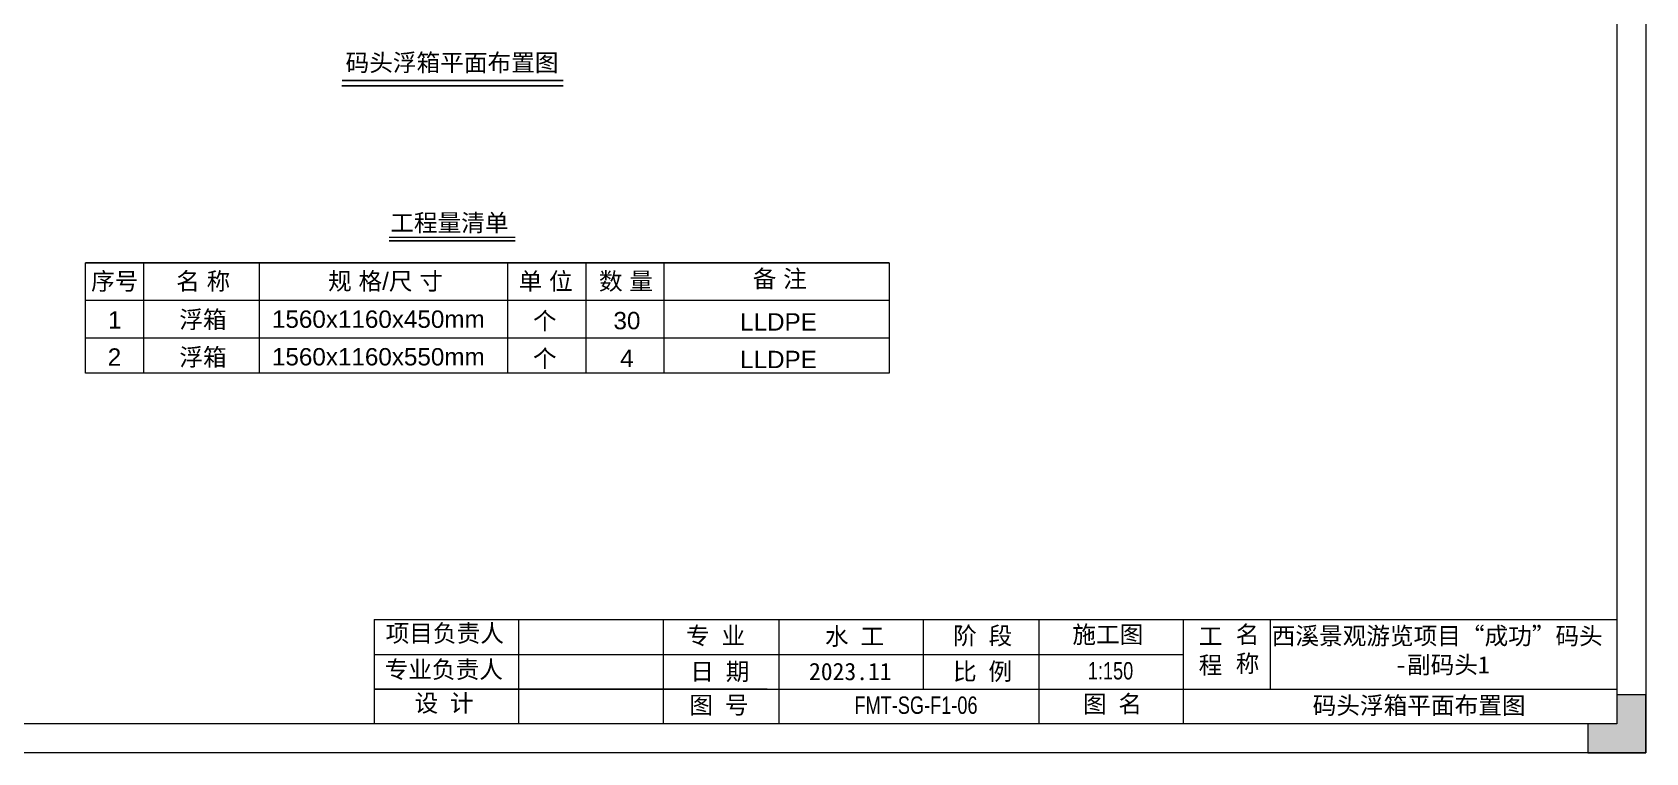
# Model space of a CAD drawing. Header units: millimetres. Extents: x 136606 to 1229059, y 82794 to 127566.
# Drawn here: x 548999 to 590868, y 82794 to 101473 of the extents above; entities that cross this region are included whole.
import ezdxf
from ezdxf.enums import TextEntityAlignment as Align

# ---------------------------------------------------------------- set-up
doc = ezdxf.new("R2010")
doc.units = ezdxf.units.MM
doc.layers.add('图框', color=7, linetype='Continuous', lineweight=13)
doc.layers.add('文本', color=3, linetype='Continuous', lineweight=13)
doc.styles.add('Arial', font='arial.ttf')
doc.styles.get("Standard").update_dxf_attribs({"font": 'arial.ttf'})

# ---------------------------------------------------------------- blocks, each defined once
blk = doc.blocks.new('GW-TK')
at = {"layer": '图框', "linetype": 'Continuous', "lineweight": 0}
h = blk.add_hatch(color=256, dxfattribs=at)
h.dxf.hatch_style = 1
h.paths.add_polyline_path([(927603.55, 464418.01), (927603.55, 464428.01), (927598.55, 464428.01), (927598.55, 464423.01), (927593.55, 464423.01), (927593.55, 464418.01)])
at = {"layer": '图框', "linetype": 'Continuous'}
for p, q in [((927383.55, 464441.02), (927383.55, 464423.01)), ((927408.55, 464441.02), (927408.55, 464423.01)), ((927433.55, 464441.02), (927433.55, 464423.01)), ((927453.55, 464441.02), (927453.55, 464423.01)), ((927478.55, 464441.02), (927478.55, 464429.01)), ((927498.55, 464441.02), (927498.55, 464423.01)), ((927523.55, 464441.02), (927523.55, 464423.01)), ((927538.55, 464441.02), (927538.55, 464429.01)), ((927383.55, 464435.01), (927523.55, 464435.01)), ((927451.56, 464429.01), (927383.55, 464429.01)), ((927383.55, 464429.01), (927598.55, 464429.01))]:
    blk.add_line(p, q, dxfattribs=at)
at = {"layer": '图框'}
for points in [[(927183.55, 464715.01), (927603.55, 464715.01), (927603.55, 464418.01), (927183.55, 464418.01)], [(927188.55, 464710.01), (927598.55, 464710.01), (927598.55, 464423.01), (927188.55, 464423.01)]]:
    blk.add_lwpolyline(points, close=True, dxfattribs=at)
at = {"layer": '图框', "linetype": 'Continuous'}
blk.add_lwpolyline([(927383.55, 464441.02), (927598.55, 464441.02)], dxfattribs=at)
at = {"layer": '图框', "linetype": 'Continuous', "lineweight": 0}
blk.add_lwpolyline([(927598.55, 464428.01), (927598.55, 464423.01), (927593.55, 464423.01), (927593.55, 464418.01), (927603.55, 464418.01), (927603.55, 464428.01)], close=True, dxfattribs=at)
at = {"layer": '图框', "linetype": 'Continuous', "char_height": 3, "attachment_point": 1}
for s, width, heights, insert in [('{\\fSimSun|b0|i0|c134|p2;项目负责人}', 26.0225, [0], (927385.56, 464440.15)), ('{\\fSimSun|b0|i0|c134|p2;专 业}', 12.8345, [0], (927437.53, 464439.73)), ('{\\fSimSun|b0|i0|c134|p2;阶 段}', 17.4775, [0], (927483.73, 464439.73)), ('{\\fSimSun|b0|i0|c134|p2;工 程}', 5.2119, [0], (927526.21, 464439.66)), ('{\\fSimSun|b0|i0|c134|p2;名 称}', 5.2119, [0], (927532.62, 464439.93)), ('{\\fSimSun|b0|i0|c134|p2;专业负责人}', 24.6361, [2.04], (927385.39, 464433.9)), ('{\\fSimSun|b0|i0|c134|p2;日 期}', 11.224, [0], (927438.25, 464433.55)), ('{\\fSimSun|b0|i0|c134|p2;比 例}', 10.9146, [0], (927483.71, 464433.55)), ('{\\fSimSun|b0|i0|c134|p2;设 计}', 16.2353, [0], (927390.55, 464428.09)), ('{\\fSimSun|b0|i0|c134|p2;图 名}', 12.066, [0], (927506.19, 464427.94)), ('{\\fSimSun|b0|i0|c134|p2;图 号}', 23.6261, [0], (927438.11, 464427.75))]:
    blk.add_mtext_dynamic_manual_height_columns(s, width=width, gutter_width=17.5, heights=heights, dxfattribs=dict(at, insert=insert))
at = {"layer": '图框', "color": 3, "linetype": 'Continuous', "char_height": 3, "attachment_point": 1}
for s, width, insert in [('{\\fSimSun|b0|i0|c134|p2;水 工}', 11.224, (927461.55, 464439.63)), ('\\pt9;{\\fSimSun|b0|i0|c134|p2;施工图}', 18.6303, (927504.36, 464439.94)), ('\\pi0.39911,t9.39911;{\\fSimSun|b0|i0|c134|p2;西溪景观游览项目“成功”码头\\P\\pi21.75744,t30.75744;-副码头1}', 60.0149, (927538.45, 464439.71)), ('{\\fSimSun|b0|i0|c134|p2;2023.11}', 11.224, (927458.8, 464433.55))]:
    blk.add_mtext_dynamic_manual_height_columns(s, width=width, gutter_width=17.5, heights=[0], dxfattribs=dict(at, insert=insert))

msp = doc.modelspace()

# ---------------------------------------------------------------- linework, layer by layer
for points in [[(557034.7978, 100085.5464), (562779.865, 100085.5464)], [(558257.8596, 96065.0443), (561530.9073, 96065.0443)]]:
    msp.add_lwpolyline(points)
at = {"layer": '文本', "color": 7}
for p, q in [((571235.866, 95494.8739), (550384.3918, 95494.8739)), ((551884.7353, 95494.8739), (551884.7353, 92634.0445)), ((554885.1043, 95494.8739), (554885.1043, 92634.0445)), ((561334.9463, 95494.8739), (561334.9463, 92634.0445)), ((563360.233, 95494.8739), (563360.233, 92634.0445)), ((565385.5197, 95494.8739), (565385.5197, 92634.0445)), ((571235.866, 94519.516), (550384.3918, 94519.516)), ((551884.7353, 93544.516), (550384.3918, 93544.516)), ((571235.866, 93544.516), (551884.7353, 93544.516)), ((571235.866, 92634.0445), (550384.3918, 92634.0445))]:
    msp.add_line(p, q, dxfattribs=at)
for points, const_width in [([(557034.7978, 100223.0464), (562779.865, 100223.0464)], 41.0063), ([(558257.8596, 96155.0443), (561530.9073, 96155.0443)], 32.805)]:
    msp.add_lwpolyline(points, dxfattribs=dict(at, const_width=const_width))
msp.add_lwpolyline([(550384.3918, 92634.0445), (550384.3918, 95494.8739), (571235.866, 95494.8739), (571235.866, 92634.0445)], dxfattribs=at)

# ---------------------------------------------------------------- block references
at = {"xscale": 150, "yscale": 150, "zscale": 150}
msp.add_blockref('GW-TK', (-138549664.0804, -69579907.2778), dxfattribs=at)

# ---------------------------------------------------------------- texts
at = {"layer": '文本', "color": 7, "style": 'Arial'}
for p in [(557129.8464, 100687.0888), (582225.0625, 84019.733)]:
    msp.add_text('码头浮箱平面布置图', height=450, dxfattribs=at).set_placement(p, align=Align.MIDDLE_LEFT)
at = {"layer": '文本', "color": 7}
msp.add_text('工程量清单', height=450, dxfattribs=at).set_placement((558289.7777, 96534.1928), align=Align.MIDDLE_LEFT)
for s, p in [('序号', (551139.8907, 95028.2343)), ('名 称', (553435.2136, 95028.2343)), ('规 格/尺 寸', (558166.3392, 95028.2343)), ('单 位', (562320.3779, 95028.2343)), ('数 量', (564405.4936, 95028.2343)), ('备 注', (568397.1383, 95093.3355)), ('1', (551139.1631, 94014.2466)), ('浮箱', (553430.7096, 94035.3862)), ('1560x1160x450mm', (557979.5055, 94035.3862)), ('个', (562299.3872, 93998.3837)), ('30', (564430.7223, 93998.3837)), ('LLDPE', (568363.8161, 93964.7499)), ('2', (551132.8978, 93056.2753)), ('浮箱', (553430.7096, 93060.3862)), ('1560x1160x550mm', (557979.5055, 93060.3862)), ('个', (562299.3872, 93023.3837)), ('4', (564430.7223, 93023.3837)), ('LLDPE', (568363.8161, 92989.7499))]:
    msp.add_text(s, height=450, dxfattribs=at).set_placement(p, align=Align.MIDDLE)
at = {"layer": '文本', "style": 'Arial', "width": 0.75}
for s, p in [('1:150', (576389.6517, 84558.241)), ('FMT-SG-F1-06', (570334.4945, 83667.0802))]:
    msp.add_text(s, height=450, dxfattribs=at).set_placement(p, align=Align.BOTTOM_LEFT)

doc.saveas('drawing.dxf')
